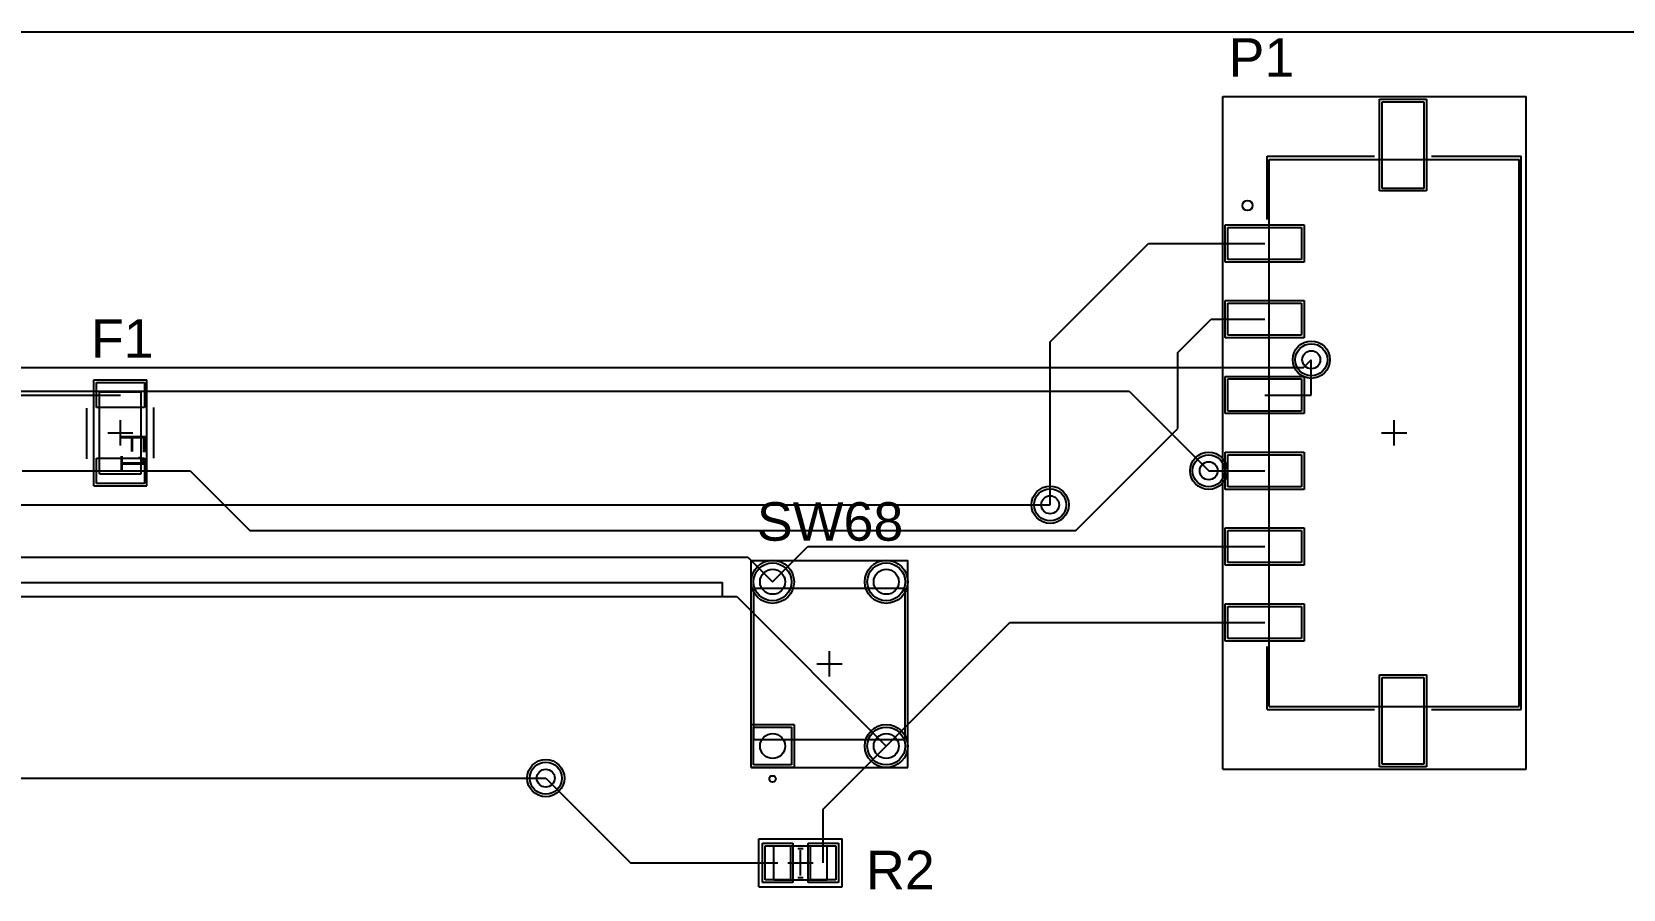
# Model space of a CAD drawing. Header units: millimetres. Extents: x 0 to 306, y 0 to 140.
# Drawn here: x 173.6 to 236.6, y 100.4 to 134.4 of the extents above; entities that cross this region are included whole.
import ezdxf

# ---------------------------------------------------------------- set-up
doc = ezdxf.new("R2010")
doc.units = ezdxf.units.MM
for name, color, linetype in [('BottomLayer', 5, 'Continuous'), ('BottomSolder', 6, 'Continuous'), ('Mechanical1', 6, 'Continuous'), ('Mechanical10', 56, 'Continuous'), ('Mechanical12', 56, 'Continuous'), ('Mechanical13', 56, 'Continuous'), ('Mechanical15', 56, 'Continuous'), ('MultiLayer', 9, 'Continuous'), ('PadHoleLayer', 156, 'Continuous'), ('TopLayer', 1, 'Continuous'), ('TopOverlay', 2, 'Continuous'), ('TopPaste', 8, 'Continuous'), ('TopSolder', 216, 'Continuous'), ('ViaHoleLayer', 16, 'Continuous')]:
    doc.layers.add(name, color=color, linetype=linetype)
doc.styles.add('Arial', font='arial.ttf', dxfattribs={"height": 0.2})

# ---------------------------------------------------------------- blocks, each defined once
blk = doc.blocks.new('TECO_1825910_6_V_3')
at = {"layer": 'BottomLayer'}
for p, q in [((-4, 1.5), (-4, 3)), ((-4, 3), (-2.5, 3)), ((-2.5, 3), (-2.5, 1.5)), ((-2.5, 1.5), (-4, 1.5))]:
    blk.add_line(p, q, dxfattribs=at)
for centre in [(3.25, 2.25), (-3.25, -2.25), (3.25, -2.25)]:
    blk.add_circle(centre, 0.75, dxfattribs=at)
at = {"layer": 'BottomSolder'}
for p, q in [((-4.102, 1.398), (-4.102, 3.102)), ((-4.102, 3.102), (-2.398, 3.102)), ((-2.398, 3.102), (-2.398, 1.398)), ((-2.398, 1.398), (-4.102, 1.398))]:
    blk.add_line(p, q, dxfattribs=at)
for centre in [(3.25, 2.25), (-3.25, -2.25), (3.25, -2.25)]:
    blk.add_circle(centre, 0.852, dxfattribs=at)
at = {"layer": 'Mechanical13'}
for p, q in [((-2.995, 2.995), (-2.995, -2.995)), ((-2.995, 2.995), (2.995, 2.995)), ((2.995, 2.995), (2.995, -2.995)), ((-2.995, -2.995), (2.995, -2.995))]:
    blk.add_line(p, q, dxfattribs=at)
at = {"layer": 'Mechanical15'}
for p, q in [((-4.1, 3.1), (4.1, 3.1)), ((-4.1, 3.1), (-4.1, -3.1)), ((4.1, 3.1), (4.1, -3.1)), ((0, 0.5), (0, -0.5)), ((-0.5, 0), (0.5, 0)), ((-4.1, -3.1), (4.1, -3.1))]:
    blk.add_line(p, q, dxfattribs=at)
at = {"layer": 'MultiLayer'}
for p, q in [((-4, 1.5), (-4, 3)), ((-4, 3), (-2.5, 3)), ((-2.5, 3), (-2.5, 1.5)), ((-2.5, 1.5), (-4, 1.5))]:
    blk.add_line(p, q, dxfattribs=at)
for centre in [(3.25, 2.25), (-3.25, -2.25), (3.25, -2.25)]:
    blk.add_circle(centre, 0.75, dxfattribs=at)
at = {"layer": 'PadHoleLayer'}
for centre in [(-3.25, 2.25), (3.25, 2.25), (-3.25, -2.25), (3.25, -2.25)]:
    blk.add_circle(centre, 0.495, dxfattribs=at)
at = {"layer": 'TopLayer'}
for p, q in [((-4, 1.5), (-4, 3)), ((-4, 3), (-2.5, 3)), ((-2.5, 3), (-2.5, 1.5)), ((-2.5, 1.5), (-4, 1.5))]:
    blk.add_line(p, q, dxfattribs=at)
for centre in [(3.25, 2.25), (-3.25, -2.25), (3.25, -2.25)]:
    blk.add_circle(centre, 0.75, dxfattribs=at)
at = {"layer": 'TopOverlay'}
for p, q in [((-2.104, 2.995), (2.1, 2.995)), ((-2.995, 1.129), (-2.995, -1.129)), ((2.995, 1.129), (2.995, -1.1)), ((-2.104, -2.995), (2.1, -2.995))]:
    blk.add_line(p, q, dxfattribs=at)
blk.add_circle((-4.55, 2.25), 0.125, dxfattribs=at)
at = {"layer": 'TopSolder'}
for p, q in [((-4.102, 1.398), (-4.102, 3.102)), ((-4.102, 3.102), (-2.398, 3.102)), ((-2.398, 3.102), (-2.398, 1.398)), ((-2.398, 1.398), (-4.102, 1.398))]:
    blk.add_line(p, q, dxfattribs=at)
for centre in [(3.25, 2.25), (-3.25, -2.25), (3.25, -2.25)]:
    blk.add_circle(centre, 0.852, dxfattribs=at)
blk = doc.blocks.new('RESC2013X60X35NL10T20_75')
at = {"layer": 'Mechanical13'}
for p, q in [((1.05, 0.675), (-1.05, 0.675)), ((-1.05, 0.675), (-1.05, -0.675)), ((1.05, 0.675), (1.05, -0.675)), ((1.05, -0.675), (-1.05, -0.675))]:
    blk.add_line(p, q, dxfattribs=at)
at = {"layer": 'Mechanical15'}
for p, q in [((1.65, 0.95), (-1.65, 0.95)), ((-1.65, 0.95), (-1.65, -0.95)), ((1.65, 0.95), (1.65, -0.95)), ((0.5, 0), (-0.5, 0)), ((0, 0.5), (0, -0.5)), ((1.65, -0.95), (-1.65, -0.95))]:
    blk.add_line(p, q, dxfattribs=at)
at = {"layer": 'TopLayer'}
for p, q in [((-1.4, -0.675), (-1.4, 0.675)), ((-1.4, 0.675), (-0.4, 0.675)), ((-0.4, 0.675), (-0.4, -0.675)), ((0.4, -0.675), (0.4, 0.675)), ((0.4, 0.675), (1.4, 0.675)), ((1.4, 0.675), (1.4, -0.675)), ((-0.4, -0.675), (-1.4, -0.675)), ((1.4, -0.675), (0.4, -0.675))]:
    blk.add_line(p, q, dxfattribs=at)
at = {"layer": 'TopOverlay'}
for p, q in [((0.1, 0.575), (-0.1, 0.575)), ((0.1, -0.575), (-0.1, -0.575))]:
    blk.add_line(p, q, dxfattribs=at)
at = {"layer": 'TopPaste'}
for p, q in [((-1.4, -0.675), (-1.4, 0.675)), ((-1.4, 0.675), (-0.4, 0.675)), ((-0.4, 0.675), (-0.4, -0.675)), ((0.4, -0.675), (0.4, 0.675)), ((0.4, 0.675), (1.4, 0.675)), ((1.4, 0.675), (1.4, -0.675)), ((-0.4, -0.675), (-1.4, -0.675)), ((1.4, -0.675), (0.4, -0.675))]:
    blk.add_line(p, q, dxfattribs=at)
at = {"layer": 'TopSolder'}
for p, q in [((-1.502, -0.777), (-1.502, 0.777)), ((-1.502, 0.777), (-0.298, 0.777)), ((-0.298, 0.777), (-0.298, -0.777)), ((0.298, -0.777), (0.298, 0.777)), ((0.298, 0.777), (1.502, 0.777)), ((1.502, 0.777), (1.502, -0.777)), ((-0.298, -0.777), (-1.502, -0.777)), ((1.502, -0.777), (0.298, -0.777))]:
    blk.add_line(p, q, dxfattribs=at)
blk = doc.blocks.new('662106145021_77')
at = {"layer": 'Mechanical13'}
for p, q in [((-10.825, 4.95), (-10.825, -4.95)), ((-10.825, 4.95), (10.825, 4.95)), ((10.825, 4.95), (10.825, -4.95)), ((-10.825, -4.95), (10.825, -4.95))]:
    blk.add_line(p, q, dxfattribs=at)
at = {"layer": 'Mechanical15'}
for p, q in [((-13.31, 6.78), (13.31, 6.78)), ((-13.31, 6.78), (-13.31, -5.225)), ((13.31, 6.78), (13.31, -5.225)), ((0, 0.5), (0, -0.5)), ((-0.5, 0), (0.5, 0)), ((-13.31, -5.225), (13.31, -5.225))]:
    blk.add_line(p, q, dxfattribs=at)
at = {"layer": 'TopLayer'}
for p, q in [((-8.135, 6.58), (-6.865, 6.58)), ((-8.135, 3.66), (-8.135, 6.58)), ((-6.865, 6.58), (-6.865, 3.66)), ((-5.135, 6.58), (-3.865, 6.58)), ((-5.135, 3.66), (-5.135, 6.58)), ((-3.865, 6.58), (-3.865, 3.66)), ((-2.135, 6.58), (-0.865, 6.58)), ((-2.135, 3.66), (-2.135, 6.58)), ((-0.865, 6.58), (-0.865, 3.66)), ((0.865, 6.58), (2.135, 6.58)), ((0.865, 3.66), (0.865, 6.58)), ((2.135, 6.58), (2.135, 3.66)), ((3.865, 6.58), (5.135, 6.58)), ((3.865, 3.66), (3.865, 6.58)), ((5.135, 6.58), (5.135, 3.66)), ((6.865, 6.58), (8.135, 6.58)), ((6.865, 3.66), (6.865, 6.58)), ((8.135, 6.58), (8.135, 3.66)), ((-6.865, 3.66), (-8.135, 3.66)), ((-3.865, 3.66), (-5.135, 3.66)), ((-0.865, 3.66), (-2.135, 3.66)), ((2.135, 3.66), (0.865, 3.66)), ((5.135, 3.66), (3.865, 3.66)), ((8.135, 3.66), (6.865, 3.66)), ((-13.11, 0.475), (-9.68, 0.475)), ((-13.11, -1.175), (-13.11, 0.475)), ((-9.68, 0.475), (-9.68, -1.175)), ((9.68, 0.475), (13.11, 0.475)), ((9.68, -1.175), (9.68, 0.475)), ((13.11, 0.475), (13.11, -1.175)), ((-9.68, -1.175), (-13.11, -1.175)), ((13.11, -1.175), (9.68, -1.175))]:
    blk.add_line(p, q, dxfattribs=at)
at = {"layer": 'TopOverlay'}
for p, q in [((-10.95, 5.025), (-8.45, 5.025)), ((-10.95, 5.025), (-10.95, 0.775)), ((8.45, 5.025), (10.95, 5.025)), ((10.95, 5.025), (10.95, 0.775)), ((-10.95, -1.475), (-10.95, -5.025)), ((10.95, -1.475), (10.95, -5.025)), ((-10.95, -5.025), (10.95, -5.025))]:
    blk.add_line(p, q, dxfattribs=at)
blk.add_circle((9, 5.8), 0.2, dxfattribs=at)
at = {"layer": 'TopPaste'}
for p, q in [((-8.135, 6.58), (-6.865, 6.58)), ((-8.135, 3.66), (-8.135, 6.58)), ((-6.865, 6.58), (-6.865, 3.66)), ((-5.135, 6.58), (-3.865, 6.58)), ((-5.135, 3.66), (-5.135, 6.58)), ((-3.865, 6.58), (-3.865, 3.66)), ((-2.135, 6.58), (-0.865, 6.58)), ((-2.135, 3.66), (-2.135, 6.58)), ((-0.865, 6.58), (-0.865, 3.66)), ((0.865, 6.58), (2.135, 6.58)), ((0.865, 3.66), (0.865, 6.58)), ((2.135, 6.58), (2.135, 3.66)), ((3.865, 6.58), (5.135, 6.58)), ((3.865, 3.66), (3.865, 6.58)), ((5.135, 6.58), (5.135, 3.66)), ((6.865, 6.58), (8.135, 6.58)), ((6.865, 3.66), (6.865, 6.58)), ((8.135, 6.58), (8.135, 3.66)), ((-6.865, 3.66), (-8.135, 3.66)), ((-3.865, 3.66), (-5.135, 3.66)), ((-0.865, 3.66), (-2.135, 3.66)), ((2.135, 3.66), (0.865, 3.66)), ((5.135, 3.66), (3.865, 3.66)), ((8.135, 3.66), (6.865, 3.66)), ((-13.11, 0.475), (-9.68, 0.475)), ((-13.11, -1.175), (-13.11, 0.475)), ((-9.68, 0.475), (-9.68, -1.175)), ((9.68, 0.475), (13.11, 0.475)), ((9.68, -1.175), (9.68, 0.475)), ((13.11, 0.475), (13.11, -1.175)), ((-9.68, -1.175), (-13.11, -1.175)), ((13.11, -1.175), (9.68, -1.175))]:
    blk.add_line(p, q, dxfattribs=at)
at = {"layer": 'TopSolder'}
for p, q in [((-8.237, 6.682), (-6.763, 6.682)), ((-8.237, 3.558), (-8.237, 6.682)), ((-6.763, 6.682), (-6.763, 3.558)), ((-5.237, 6.682), (-3.763, 6.682)), ((-5.237, 3.558), (-5.237, 6.682)), ((-3.763, 6.682), (-3.763, 3.558)), ((-2.237, 6.682), (-0.763, 6.682)), ((-2.237, 3.558), (-2.237, 6.682)), ((-0.763, 6.682), (-0.763, 3.558)), ((0.763, 6.682), (2.237, 6.682)), ((0.763, 3.558), (0.763, 6.682)), ((2.237, 6.682), (2.237, 3.558)), ((3.763, 6.682), (5.237, 6.682)), ((3.763, 3.558), (3.763, 6.682)), ((5.237, 6.682), (5.237, 3.558)), ((6.763, 6.682), (8.237, 6.682)), ((6.763, 3.558), (6.763, 6.682)), ((8.237, 6.682), (8.237, 3.558)), ((-6.763, 3.558), (-8.237, 3.558)), ((-3.763, 3.558), (-5.237, 3.558)), ((-0.763, 3.558), (-2.237, 3.558)), ((2.237, 3.558), (0.763, 3.558)), ((5.237, 3.558), (3.763, 3.558)), ((8.237, 3.558), (6.763, 3.558)), ((-13.212, 0.577), (-9.578, 0.577)), ((-13.212, -1.277), (-13.212, 0.577)), ((-9.578, 0.577), (-9.578, -1.277)), ((9.578, 0.577), (13.212, 0.577)), ((9.578, -1.277), (9.578, 0.577)), ((13.212, 0.577), (13.212, -1.277)), ((-9.578, -1.277), (-13.212, -1.277)), ((13.212, -1.277), (9.578, -1.277))]:
    blk.add_line(p, q, dxfattribs=at)
blk = doc.blocks.new('B___3216_0_79')
at = {"layer": 'Mechanical10'}
for p, q in [((-2.1, -1.05), (-2.1, 1.05)), ((2.1, 1.05), (-2.1, 1.05)), ((2.1, -1.05), (2.1, 1.05)), ((2.1, -1.05), (-2.1, -1.05))]:
    blk.add_line(p, q, dxfattribs=at)
at = {"layer": 'Mechanical12'}
for p, q in [((-1.625, -0.825), (-1.625, 0.825)), ((1.625, 0.825), (-1.625, 0.825)), ((1.625, -0.825), (1.625, 0.825)), ((1.625, -0.825), (-1.625, -0.825))]:
    blk.add_line(p, q, dxfattribs=at)
at = {"layer": 'Mechanical15'}
for p, q in [((-2.1, -1.05), (-2.1, 1.05)), ((2.1, 1.05), (-2.1, 1.05)), ((2.1, -1.05), (2.1, 1.05)), ((0.5, 0), (-0.5, 0)), ((0, -0.5), (0, 0.5)), ((2.1, -1.05), (-2.1, -1.05))]:
    blk.add_line(p, q, dxfattribs=at)
at = {"layer": 'TopLayer'}
for p, q in [((-2, 0.95), (-1, 0.95)), ((-2, -0.95), (-2, 0.95)), ((-1, 0.95), (-1, -0.95)), ((1, 0.95), (2, 0.95)), ((1, -0.95), (1, 0.95)), ((2, 0.95), (2, -0.95)), ((-1, -0.95), (-2, -0.95)), ((2, -0.95), (1, -0.95))]:
    blk.add_line(p, q, dxfattribs=at)
at = {"layer": 'TopOverlay'}
for p, q in [((1, 1.325), (-1, 1.325)), ((1.025, -1.325), (-0.975, -1.325))]:
    blk.add_line(p, q, dxfattribs=at)
at = {"layer": 'TopPaste'}
for p, q in [((-2, 0.95), (-1, 0.95)), ((-2, -0.95), (-2, 0.95)), ((-1, 0.95), (-1, -0.95)), ((1, 0.95), (2, 0.95)), ((1, -0.95), (1, 0.95)), ((2, 0.95), (2, -0.95)), ((-1, -0.95), (-2, -0.95)), ((2, -0.95), (1, -0.95))]:
    blk.add_line(p, q, dxfattribs=at)
at = {"layer": 'TopSolder'}
for p, q in [((-2, 0.95), (-1, 0.95)), ((-2, -0.95), (-2, 0.95)), ((-1, 0.95), (-1, -0.95)), ((1, 0.95), (2, 0.95)), ((1, -0.95), (1, 0.95)), ((2, 0.95), (2, -0.95)), ((-1, -0.95), (-2, -0.95)), ((2, -0.95), (1, -0.95))]:
    blk.add_line(p, q, dxfattribs=at)
at = {"layer": 'Mechanical10'}
blk.add_text('F1', height=1, dxfattribs=at).set_placement((0, 0))

msp = doc.modelspace()

# ---------------------------------------------------------------- linework, layer by layer
at = {"layer": 'BottomLayer'}
for p, q in [((144.763, 121.082), (223.909, 121.082)), ((223.909, 121.082), (224.214, 121.387)), ((150.198, 120.142), (217, 120.142)), ((217, 120.142), (220.151, 116.991)), ((147.252, 115.646), (213.876, 115.646)), ((146.223, 113.578), (201.907, 113.578)), ((201.907, 113.578), (202.888, 112.597)), ((146.718, 112.573), (200.913, 112.573)), ((200.913, 112.014), (200.913, 112.573)), ((151.875, 112.014), (200.913, 112.014)), ((200.913, 112.014), (201.471, 112.014)), ((201.471, 112.014), (207.388, 106.097)), ((153.729, 104.826), (193.912, 104.826))]:
    msp.add_line(p, q, dxfattribs=at)
for centre in [(224.214, 121.387), (220.151, 116.991), (213.876, 115.646), (193.912, 104.826)]:
    msp.add_circle(centre, 0.635, dxfattribs=at)
at = {"layer": 'BottomSolder'}
for centre in [(224.214, 121.387), (220.151, 116.991), (213.876, 115.646), (193.912, 104.826)]:
    msp.add_circle(centre, 0.737, dxfattribs=at)
at = {"layer": 'Mechanical1'}
msp.add_line((157.005, 134.366), (248.318, 134.366), dxfattribs=at)
at = {"layer": 'TopLayer'}
for p, q in [((213.876, 122.098), (217.769, 125.991)), ((217.769, 125.991), (222.37, 125.991)), ((218.931, 121.67), (220.251, 122.991)), ((220.251, 122.991), (222.37, 122.991)), ((213.876, 115.646), (213.876, 122.098)), ((218.931, 118.669), (218.931, 121.67)), ((224.214, 119.991), (224.214, 121.387)), ((163.93, 119.991), (177.071, 119.991)), ((222.37, 119.991), (224.214, 119.991)), ((214.892, 114.63), (218.931, 118.669)), ((173.185, 116.991), (177.071, 116.991)), ((177.071, 116.991), (179.84, 116.991)), ((179.84, 116.991), (182.201, 114.63)), ((220.151, 116.991), (222.37, 116.991)), ((182.201, 114.63), (214.892, 114.63)), ((202.888, 112.597), (204.282, 113.991)), ((204.282, 113.991), (222.37, 113.991)), ((207.388, 106.097), (212.282, 110.991)), ((212.282, 110.991), (222.37, 110.991)), ((204.895, 103.604), (207.388, 106.097)), ((193.912, 104.826), (197.264, 101.473)), ((204.895, 101.473), (204.895, 103.604)), ((197.264, 101.473), (203.095, 101.473))]:
    msp.add_line(p, q, dxfattribs=at)
for centre in [(224.214, 121.387), (220.151, 116.991), (213.876, 115.646), (193.912, 104.826)]:
    msp.add_circle(centre, 0.635, dxfattribs=at)
at = {"layer": 'TopSolder'}
for centre in [(224.214, 121.387), (220.151, 116.991), (213.876, 115.646), (193.912, 104.826)]:
    msp.add_circle(centre, 0.737, dxfattribs=at)
at = {"layer": 'ViaHoleLayer'}
for centre in [(224.214, 121.387), (220.151, 116.991), (213.876, 115.646), (193.912, 104.826)]:
    msp.add_circle(centre, 0.356, dxfattribs=at)

# ---------------------------------------------------------------- block references
for name, p, rotation in [('662106145021_77', (227.49, 118.491), 90), ('B___3216_0_79', (177.071, 118.491), 270), ('TECO_1825910_6_V_3', (205.138, 109.347), 90), ('RESC2013X60X35NL10T20_75', (203.995, 101.473), 180)]:
    msp.add_blockref(name, p, dxfattribs=dict(rotation=rotation))

# ---------------------------------------------------------------- texts
at = {"layer": 'TopOverlay', "style": 'Arial'}
for s, p in [('P1', (220.937, 132.588)), ('F1', (175.903, 121.463)), ('SW68', (202.268, 114.224)), ('R2', (206.587, 100.432))]:
    msp.add_text(s, height=1.524, dxfattribs=at).set_placement(p)

doc.saveas('drawing.dxf')
